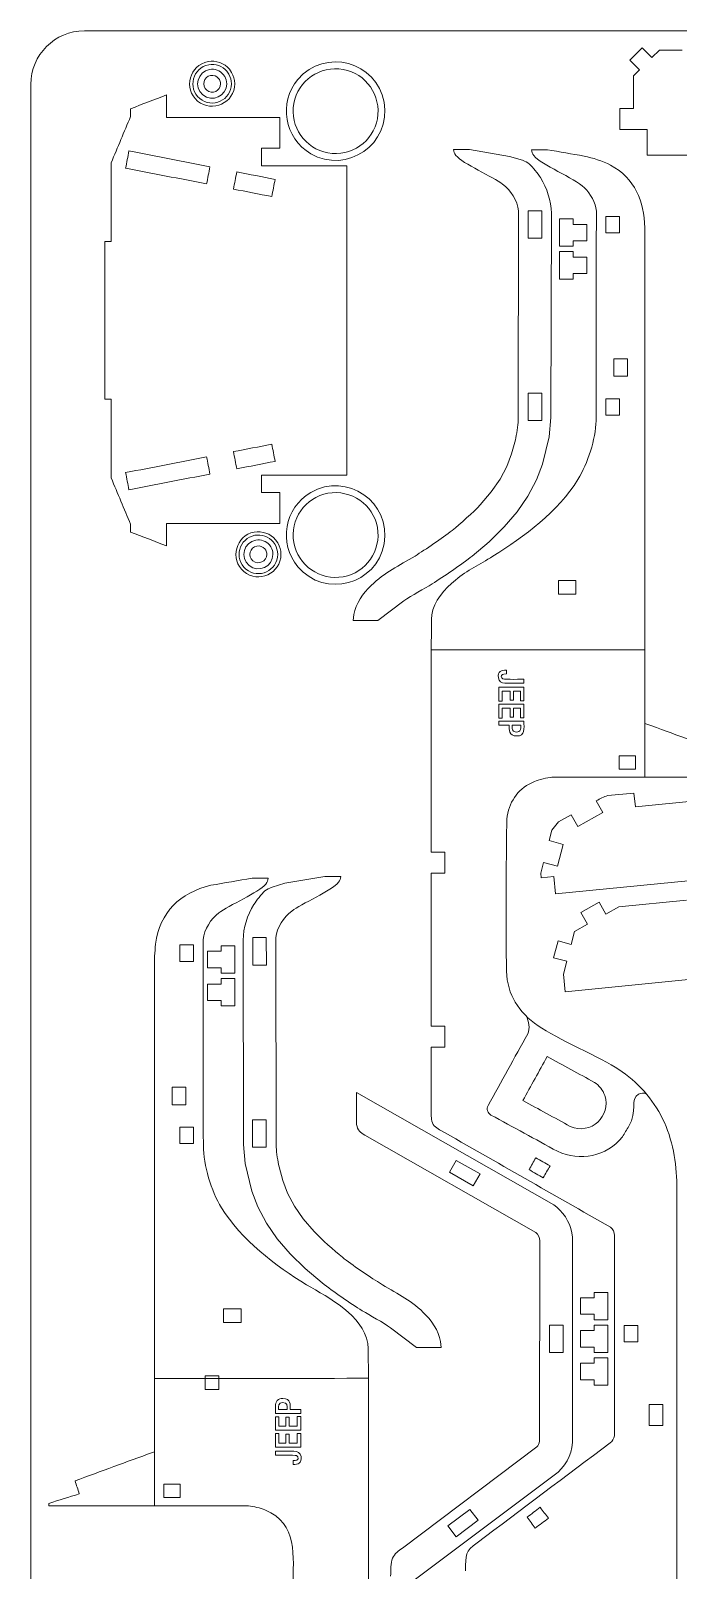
# Model space of a CAD drawing. Header units: centimetres. Extents: x -58 to 58, y -52 to 52.
# Drawn here: x -57.59 to -43.23, y 18.19 to 52.36 of the extents above; entities that cross this region are included whole.
import ezdxf

# ---------------------------------------------------------------- set-up
doc = ezdxf.new("R2010")
doc.units = ezdxf.units.CM
doc.header["$MEASUREMENT"] = 0
doc.layers.add('Camada 1', color=7, linetype='Continuous')

msp = doc.modelspace()

# ---------------------------------------------------------------- linework, layer by layer
at = {"layer": 'Camada 1', "color": 5, "lineweight": 9}
for points in [[(-57.5936, 51.17007), (-57.5936, 51.82454), (-57.0581, 52.36007), (-56.4036, 52.36007)], [(-56.4036, 52.36007), (-56.4036, 52.36007), (-24.27359, 52.36007), (-24.27359, 52.36007)], [(-57.5936, 1.19), (-57.5936, 1.19), (-57.5936, 51.17007), (-57.5936, 51.17007)]]:
    msp.add_open_spline(points, degree=3, dxfattribs=at)
at = {"layer": 'Camada 1', "color": 3, "lineweight": 9}
for points in [[(-51.66661, 51.28139), (-51.06822, 51.99162), (-49.9158, 51.67324), (-49.75451, 50.77345)], [(-44.02471, 51.98254), (-44.02471, 51.98254), (-44.29935, 51.7079), (-44.29935, 51.7079)], [(-43.81014, 51.76798), (-43.81014, 51.76798), (-44.02471, 51.98254), (-44.02471, 51.98254)], [(-53.89228, 50.80094), (-54.21431, 51.07239), (-54.0715, 51.60253), (-53.65985, 51.67685)], [(-53.65985, 51.67685), (-53.48671, 51.70813), (-53.30007, 51.64158), (-53.18643, 51.50679)], [(-44.29935, 51.7079), (-44.29935, 51.7079), (-44.08479, 51.49333), (-44.08479, 51.49333)], [(-43.64535, 51.93276), (-43.64535, 51.93276), (-43.81014, 51.76798), (-43.81014, 51.76798)], [(-43.14226, 51.93276), (-43.14226, 51.93276), (-43.64535, 51.93276), (-43.64535, 51.93276)], [(-53.18643, 51.50679), (-53.18643, 51.50679), (-53.137, 51.43687), (-53.137, 51.43687)], [(-53.137, 51.43687), (-53.09681, 51.35222), (-53.0687, 51.28463), (-53.0687, 51.18406)], [(-51.38222, 49.63274), (-51.96721, 49.97463), (-52.10344, 50.76305), (-51.66661, 51.28139)], [(-44.08479, 51.49333), (-44.08479, 51.49333), (-44.21953, 51.35858), (-44.21953, 51.35858)], [(-44.21953, 51.35858), (-44.21953, 51.35858), (-44.21953, 50.63443), (-44.21953, 50.63443)], [(-55.38025, 50.6299), (-55.11507, 50.73164), (-54.8499, 50.83337), (-54.58472, 50.9351)], [(-54.58472, 50.9351), (-54.58472, 50.76949), (-54.58472, 50.60387), (-54.58472, 50.43825)], [(-53.0687, 51.18406), (-53.0687, 50.76147), (-53.56933, 50.52871), (-53.89228, 50.80094)], [(-55.38025, 50.45819), (-55.38025, 50.51543), (-55.38025, 50.57266), (-55.38025, 50.6299)], [(-49.75451, 50.77345), (-49.5888, 49.84911), (-50.5815, 49.16476), (-51.38222, 49.63274)], [(-44.21953, 50.63443), (-44.21953, 50.63443), (-44.52297, 50.63443), (-44.52297, 50.63443)], [(-44.52297, 50.63443), (-44.52297, 50.63443), (-44.52297, 50.16834), (-44.52297, 50.16834)], [(-55.809, 49.4305), (-55.66608, 49.77307), (-55.52317, 50.11562), (-55.38025, 50.45819)], [(-54.58472, 50.43825), (-53.74535, 50.43825), (-52.906, 50.43825), (-52.06663, 50.43825)], [(-52.06663, 50.43825), (-52.06663, 50.21039), (-52.06663, 49.98252), (-52.06663, 49.75466)], [(-44.52297, 50.16834), (-44.52297, 50.16834), (-43.9161, 50.16834), (-43.9161, 50.16834)], [(-43.9161, 50.16834), (-43.9161, 50.16834), (-43.9161, 49.60268), (-43.9161, 49.60268)], [(-52.47164, 49.75466), (-52.47164, 49.62519), (-52.47164, 49.49572), (-52.47164, 49.36624)], [(-52.06663, 49.75466), (-52.20164, 49.75466), (-52.33663, 49.75466), (-52.47164, 49.75466)], [(-47.85941, 49.72666), (-47.85941, 49.72666), (-48.21415, 49.72666), (-48.21415, 49.72666)], [(-48.21415, 49.72666), (-48.20308, 49.66937), (-48.20021, 49.64357), (-48.16154, 49.59493)], [(-48.16154, 49.59493), (-48.01741, 49.41365), (-47.32448, 49.10798), (-47.124, 48.95744)], [(-46.9686, 49.57189), (-46.9686, 49.57189), (-47.85941, 49.72666), (-47.85941, 49.72666)], [(-46.68625, 49.48779), (-46.68625, 49.48779), (-46.9686, 49.57189), (-46.9686, 49.57189)], [(-46.1314, 49.72021), (-46.24965, 49.72021), (-46.3679, 49.72021), (-46.48615, 49.72021)], [(-46.48615, 49.72021), (-46.47626, 49.66898), (-46.47363, 49.6389), (-46.43354, 49.58848)], [(-46.43354, 49.58848), (-46.26784, 49.38011), (-45.54322, 49.10356), (-45.30704, 48.87498)], [(-45.31621, 49.57992), (-45.58794, 49.62669), (-45.85967, 49.67344), (-46.1314, 49.72021)], [(-44.72959, 49.37799), (-44.91029, 49.476), (-45.11661, 49.53538), (-45.31621, 49.57992)], [(-43.9161, 49.60268), (-43.9161, 49.60268), (-40.16775, 49.60268), (-40.16775, 49.60268)], [(-55.809, 47.68257), (-55.809, 48.26522), (-55.809, 48.84786), (-55.809, 49.4305)], [(-52.47164, 49.36624), (-51.84167, 49.36624), (-51.2117, 49.36624), (-50.58174, 49.36624)], [(-50.58174, 49.36624), (-50.58174, 47.07718), (-50.58174, 44.78813), (-50.58174, 42.49907)], [(-46.52988, 49.40341), (-46.57416, 49.44626), (-46.61843, 49.45714), (-46.68625, 49.48779)], [(-46.2843, 49.10053), (-46.34259, 49.19296), (-46.45145, 49.32751), (-46.52988, 49.40341)], [(-43.96806, 47.98853), (-43.98888, 48.58287), (-44.18523, 49.08275), (-44.72959, 49.37799)], [(-47.124, 48.95744), (-46.94559, 48.82348), (-46.79187, 48.58648), (-46.77268, 48.36576)], [(-46.04297, 48.3089), (-46.051, 48.58733), (-46.13529, 48.86423), (-46.2843, 49.10053)], [(-45.30704, 48.87498), (-45.17673, 48.74886), (-45.06032, 48.53929), (-45.04463, 48.35928)], [(-46.77268, 48.36576), (-46.77268, 48.36576), (-46.77962, 43.71272), (-46.77962, 43.71272)], [(-46.05279, 43.77771), (-46.05279, 43.77771), (-46.04297, 48.3089), (-46.04297, 48.3089)], [(-45.04463, 48.35928), (-45.04694, 46.80822), (-45.04926, 45.25716), (-45.05157, 43.7061)], [(-43.96806, 36.98803), (-43.96806, 40.65486), (-43.96806, 44.3217), (-43.96806, 47.98853)], [(-55.95257, 44.18276), (-55.95257, 45.34936), (-55.95257, 46.51597), (-55.95257, 47.68257)], [(-55.95257, 47.68257), (-55.90472, 47.68257), (-55.85685, 47.68257), (-55.809, 47.68257)], [(-55.809, 44.18276), (-55.85685, 44.18276), (-55.90472, 44.18276), (-55.95257, 44.18276)], [(-55.809, 42.43481), (-55.809, 43.01746), (-55.809, 43.60011), (-55.809, 44.18276)], [(-46.08979, 43.35142), (-46.08979, 43.35142), (-46.05279, 43.77771), (-46.05279, 43.77771)], [(-46.77962, 43.71272), (-46.78485, 43.59367), (-46.81626, 43.39673), (-46.84184, 43.28194)], [(-45.05157, 43.7061), (-45.06126, 43.28937), (-45.23354, 42.76358), (-45.45377, 42.4026)], [(-46.84184, 43.28194), (-46.84184, 43.28194), (-46.92444, 42.9729), (-46.92444, 42.9729)], [(-46.23631, 42.7428), (-46.23631, 42.7428), (-46.08979, 43.35142), (-46.08979, 43.35142)], [(-46.92444, 42.9729), (-46.92444, 42.9729), (-47.03097, 42.69169), (-47.03097, 42.69169)], [(-46.36949, 42.39127), (-46.36949, 42.39127), (-46.23631, 42.7428), (-46.23631, 42.7428)], [(-55.38025, 41.40713), (-55.52317, 41.7497), (-55.66608, 42.09225), (-55.809, 42.43481)], [(-50.58174, 42.49907), (-51.2117, 42.49907), (-51.84167, 42.49907), (-52.47164, 42.49907)], [(-52.47164, 42.49907), (-52.47164, 42.3696), (-52.47164, 42.24013), (-52.47164, 42.11066)], [(-49.75451, 40.97202), (-49.5888, 41.89636), (-50.5815, 42.58071), (-51.38222, 42.11273)], [(-47.18179, 42.40925), (-47.18179, 42.40925), (-47.37783, 42.12583), (-47.37783, 42.12583)], [(-45.45377, 42.4026), (-45.89292, 41.68276), (-46.64296, 41.13923), (-47.34055, 40.69643)], [(-47.03097, 42.69169), (-47.03097, 42.69169), (-47.18179, 42.40925), (-47.18179, 42.40925)], [(-46.56187, 42.03102), (-46.56187, 42.03102), (-46.36949, 42.39127), (-46.36949, 42.39127)], [(-52.47164, 42.11066), (-52.33663, 42.11066), (-52.20164, 42.11066), (-52.06663, 42.11066)], [(-51.38222, 42.11273), (-51.96721, 41.77084), (-52.10344, 40.98242), (-51.66661, 40.46408)], [(-52.06663, 42.11066), (-52.06663, 41.88279), (-52.06663, 41.65492), (-52.06663, 41.42705)], [(-47.37783, 42.12583), (-47.37783, 42.12583), (-47.62001, 41.84171), (-47.62001, 41.84171)], [(-46.80236, 41.68335), (-46.80236, 41.68335), (-46.56187, 42.03102), (-46.56187, 42.03102)], [(-47.62001, 41.84171), (-47.77899, 41.67093), (-48.06307, 41.41713), (-48.24646, 41.27232)], [(-47.08885, 41.34721), (-47.08885, 41.34721), (-46.80236, 41.68335), (-46.80236, 41.68335)], [(-55.38025, 41.23543), (-55.38025, 41.29266), (-55.38025, 41.34989), (-55.38025, 41.40713)], [(-52.06663, 41.42705), (-52.906, 41.42705), (-53.74535, 41.42705), (-54.58472, 41.42705)], [(-54.58472, 41.42705), (-54.58472, 41.26144), (-54.58472, 41.09583), (-54.58472, 40.93021)], [(-47.4204, 41.021), (-47.4204, 41.021), (-47.08885, 41.34721), (-47.08885, 41.34721)], [(-54.58472, 40.93021), (-54.8499, 41.03195), (-55.11507, 41.13369), (-55.38025, 41.23543)], [(-52.86629, 40.35712), (-53.18831, 40.62857), (-53.0455, 41.15871), (-52.63386, 41.23303)], [(-52.63386, 41.23303), (-52.46071, 41.26431), (-52.27407, 41.19776), (-52.16044, 41.06297)], [(-52.16044, 41.06297), (-52.16044, 41.06297), (-52.11101, 40.99305), (-52.11101, 40.99305)], [(-48.24646, 41.27232), (-48.46464, 41.10003), (-48.83155, 40.84943), (-49.06852, 40.70313)], [(-47.79692, 40.70301), (-47.79692, 40.70301), (-47.4204, 41.021), (-47.4204, 41.021)], [(-52.0427, 40.74024), (-52.0427, 40.31765), (-52.54333, 40.08489), (-52.86629, 40.35712)], [(-52.11101, 40.99305), (-52.07082, 40.9084), (-52.0427, 40.84081), (-52.0427, 40.74024)], [(-51.66661, 40.46408), (-51.06822, 39.75385), (-49.9158, 40.07224), (-49.75451, 40.97202)], [(-49.06852, 40.70313), (-49.42464, 40.48329), (-49.7357, 40.34527), (-50.04205, 40.04845)], [(-48.68756, 40.08602), (-48.43055, 40.24468), (-48.03351, 40.51619), (-47.79692, 40.70301)], [(-47.34055, 40.69643), (-47.63563, 40.51426), (-47.89712, 40.39386), (-48.1732, 40.16677)], [(-50.04205, 40.04845), (-50.21959, 39.87643), (-50.38262, 39.64973), (-50.42603, 39.40187)], [(-49.31802, 39.70628), (-49.14686, 39.82819), (-48.86208, 39.97827), (-48.68756, 40.08602)], [(-48.1732, 40.16677), (-48.40237, 39.97827), (-48.6565, 39.70305), (-48.69809, 39.39515)], [(-49.89307, 39.26828), (-49.89307, 39.26828), (-49.31802, 39.70628), (-49.31802, 39.70628)], [(-50.42603, 39.40187), (-50.42603, 39.40187), (-50.43871, 39.26828), (-50.43871, 39.26828)], [(-48.69809, 39.39515), (-48.70231, 39.13653), (-48.70655, 38.87792), (-48.71077, 38.61929)], [(-50.43871, 39.26828), (-50.43871, 39.26828), (-49.89307, 39.26828), (-49.89307, 39.26828)], [(-48.71077, 38.61929), (-48.71077, 37.12177), (-48.71077, 35.62424), (-48.71077, 34.12672)], [(-43.92139, 36.97337), (-43.93694, 36.97826), (-43.95251, 36.98314), (-43.96806, 36.98803)], [(-42.20466, 36.34455), (-42.77691, 36.55416), (-43.34914, 36.76376), (-43.92139, 36.97337)], [(-47.02207, 34.93064), (-46.96429, 35.2872), (-46.75267, 35.56182), (-46.41721, 35.69865)], [(-46.41721, 35.69865), (-46.32887, 35.73469), (-46.12438, 35.78567), (-46.03008, 35.79102)], [(-46.03008, 35.79102), (-45.34274, 35.79102), (-44.65541, 35.79102), (-43.96806, 35.79102)], [(-43.96806, 35.79102), (-43.18673, 35.79102), (-42.40541, 35.79102), (-41.62408, 35.79102)], [(-45.04551, 35.27023), (-44.96307, 35.31528), (-44.88177, 35.36574), (-44.78914, 35.38473)], [(-44.89831, 35.00719), (-44.89831, 35.00719), (-45.04551, 35.27023), (-45.04551, 35.27023)], [(-44.78914, 35.38473), (-44.78914, 35.38473), (-44.2097, 35.44127), (-44.2097, 35.44127)], [(-44.2097, 35.44127), (-44.2097, 35.44127), (-44.17969, 35.13609), (-44.17969, 35.13609)], [(-44.17969, 35.13609), (-44.17969, 35.13609), (-41.42332, 35.40707), (-41.42332, 35.40707)], [(-47.03869, 31.48674), (-47.04599, 31.66674), (-47.0529, 34.74041), (-47.02207, 34.93064)], [(-45.88727, 34.80368), (-45.88727, 34.80368), (-45.60288, 34.96207), (-45.60288, 34.96207)], [(-45.60288, 34.96207), (-45.60288, 34.96207), (-45.45534, 34.69697), (-45.45534, 34.69697)], [(-45.45534, 34.69697), (-45.45534, 34.69697), (-44.89831, 35.00719), (-44.89831, 35.00719)], [(-46.09282, 34.38563), (-46.09282, 34.38563), (-46.03296, 34.61574), (-46.03296, 34.61574)], [(-46.03296, 34.61574), (-46.03296, 34.61574), (-45.88727, 34.80368), (-45.88727, 34.80368)], [(-45.77835, 34.30377), (-45.77835, 34.30377), (-46.09282, 34.38563), (-46.09282, 34.38563)], [(-45.90419, 33.82031), (-45.90419, 33.82031), (-45.77835, 34.30377), (-45.77835, 34.30377)], [(-48.71077, 34.12672), (-48.60962, 34.12672), (-48.50847, 34.12672), (-48.40732, 34.12672)], [(-48.40732, 34.12672), (-48.40732, 33.97136), (-48.40732, 33.81599), (-48.40732, 33.66062)], [(-46.28015, 33.66601), (-46.28015, 33.66601), (-46.21865, 33.90215), (-46.21865, 33.90215)], [(-46.21865, 33.90215), (-46.21865, 33.90215), (-45.90419, 33.82031), (-45.90419, 33.82031)], [(-52.68342, 33.55356), (-52.9883, 33.50045), (-53.29318, 33.44735), (-53.59805, 33.39424)], [(-52.32867, 33.55356), (-52.44692, 33.55356), (-52.56517, 33.55356), (-52.68342, 33.55356)], [(-52.38128, 33.42184), (-52.34118, 33.47227), (-52.33856, 33.50232), (-52.32867, 33.55356)], [(-51.95835, 33.43875), (-51.95835, 33.43875), (-51.06754, 33.59352), (-51.06754, 33.59352)], [(-51.06754, 33.59352), (-51.06754, 33.59352), (-50.7128, 33.59352), (-50.7128, 33.59352)], [(-50.7128, 33.59352), (-50.72387, 33.53623), (-50.72673, 33.51043), (-50.76541, 33.46179)], [(-48.40732, 33.66062), (-48.50847, 33.66062), (-48.60962, 33.66062), (-48.71077, 33.66062)], [(-48.71077, 33.66062), (-48.71077, 32.52917), (-48.71077, 31.39773), (-48.71077, 30.26628)], [(-46.2699, 33.56156), (-46.2699, 33.56156), (-46.28015, 33.66601), (-46.28015, 33.66601)], [(-45.98897, 33.58857), (-45.98897, 33.58857), (-46.2699, 33.56156), (-46.2699, 33.56156)], [(-45.94813, 33.20218), (-45.94813, 33.20218), (-45.98897, 33.58857), (-45.98897, 33.58857)], [(-42.17651, 33.57308), (-42.17651, 33.57308), (-45.94813, 33.20218), (-45.94813, 33.20218)], [(-53.59805, 33.39424), (-54.27938, 33.2308), (-54.73334, 32.79789), (-54.82784, 32.09175)], [(-53.41885, 32.78434), (-53.21058, 32.94072), (-52.52556, 33.24041), (-52.38128, 33.42184)], [(-52.64265, 32.96739), (-52.58434, 33.05985), (-52.47554, 33.19433), (-52.39707, 33.27027)], [(-52.39707, 33.27027), (-52.3528, 33.31312), (-52.3085, 33.32401), (-52.24071, 33.35465)], [(-52.24071, 33.35465), (-52.24071, 33.35465), (-51.95835, 33.43875), (-51.95835, 33.43875)], [(-50.76541, 33.46179), (-50.90957, 33.28049), (-51.60247, 32.97484), (-51.80295, 32.8243)], [(-52.88398, 32.17577), (-52.87595, 32.45418), (-52.79166, 32.73109), (-52.64265, 32.96739)], [(-51.80295, 32.8243), (-51.98137, 32.69033), (-52.13508, 32.45333), (-52.15428, 32.23262)], [(-44.98067, 33.02117), (-44.98067, 33.02117), (-45.38788, 32.79442), (-45.38788, 32.79442)], [(-44.83305, 32.75605), (-44.83305, 32.75605), (-44.98067, 33.02117), (-44.98067, 33.02117)], [(-44.54677, 32.91546), (-44.54677, 32.91546), (-44.83305, 32.75605), (-44.83305, 32.75605)], [(-43.04793, 33.06279), (-43.04793, 33.06279), (-44.54677, 32.91546), (-44.54677, 32.91546)], [(-53.77019, 32.19264), (-53.75102, 32.41265), (-53.5965, 32.65097), (-53.41885, 32.78434)], [(-45.24027, 32.5293), (-45.24027, 32.5293), (-45.52652, 32.3699), (-45.52652, 32.3699)], [(-45.38788, 32.79442), (-45.38788, 32.79442), (-45.24027, 32.5293), (-45.24027, 32.5293)], [(-53.7651, 27.61667), (-53.7668, 29.14199), (-53.76849, 30.66732), (-53.77019, 32.19264)], [(-52.87417, 27.64457), (-52.87417, 27.64457), (-52.88398, 32.17577), (-52.88398, 32.17577)], [(-52.15428, 32.23262), (-52.15428, 32.23262), (-52.14734, 27.57958), (-52.14734, 27.57958)], [(-45.89482, 32.15953), (-45.89482, 32.15953), (-45.99262, 31.78366), (-45.99262, 31.78366)], [(-45.60115, 32.08312), (-45.60115, 32.08312), (-45.89482, 32.15953), (-45.89482, 32.15953)], [(-45.52652, 32.3699), (-45.52652, 32.3699), (-45.60115, 32.08312), (-45.60115, 32.08312)], [(-54.82784, 32.09175), (-54.83414, 32.0018), (-54.84045, 31.91184), (-54.84676, 31.82188)], [(-54.84676, 31.82188), (-54.84676, 28.15505), (-54.84676, 24.48822), (-54.84676, 20.82139)], [(-45.99262, 31.78366), (-45.99262, 31.78366), (-45.69897, 31.70724), (-45.69897, 31.70724)], [(-46.33516, 30.27632), (-46.77444, 30.58247), (-47.0172, 30.95641), (-47.03869, 31.48674)], [(-45.69897, 31.70724), (-45.69897, 31.70724), (-45.77358, 31.42047), (-45.77358, 31.42047)], [(-45.77358, 31.42047), (-45.77358, 31.42047), (-45.73558, 31.03393), (-45.73558, 31.03393)], [(-45.73558, 31.03393), (-45.73558, 31.03393), (-41.96295, 31.40478), (-41.96295, 31.40478)], [(-48.71077, 30.26628), (-48.60962, 30.26628), (-48.50847, 30.26628), (-48.40732, 30.26628)], [(-48.40732, 30.26628), (-48.40732, 30.11091), (-48.40732, 29.95555), (-48.40732, 29.80018)], [(-44.54419, 29.30826), (-44.93266, 29.56109), (-45.93908, 30.00028), (-46.33516, 30.27632)], [(-48.40732, 29.80018), (-48.50847, 29.80018), (-48.60962, 29.80018), (-48.71077, 29.80018)], [(-48.71077, 29.80018), (-48.70921, 29.26719), (-48.70764, 28.73419), (-48.70608, 28.2012)], [(-46.13641, 29.59307), (-46.31611, 29.26772), (-46.49581, 28.94237), (-46.67552, 28.61701)], [(-45.08418, 29.02006), (-45.43492, 29.21107), (-45.78567, 29.40207), (-46.13641, 29.59307)], [(-43.57459, 28.21338), (-43.78678, 28.64773), (-44.13904, 29.04458), (-44.54419, 29.30826)], [(-45.99056, 26.29975), (-45.99056, 26.29975), (-50.36991, 28.79338), (-50.36991, 28.79338)], [(-50.36991, 28.79338), (-50.36991, 28.79338), (-50.36521, 28.08237), (-50.36521, 28.08237)], [(-45.62327, 28.04399), (-45.16845, 27.83887), (-44.70501, 28.27664), (-44.85896, 28.73067)], [(-44.85896, 28.73067), (-44.89763, 28.84472), (-44.98355, 28.9542), (-45.08418, 29.02006)], [(-46.67552, 28.61701), (-46.32476, 28.426), (-45.97402, 28.235), (-45.62327, 28.04399)], [(-50.36521, 28.08237), (-50.34476, 27.96455), (-50.27612, 27.9008), (-50.18058, 27.84799)], [(-48.70608, 28.2012), (-48.68577, 28.08422), (-48.61677, 28.01949), (-48.52144, 27.96682)], [(-43.25678, 26.73925), (-43.26937, 27.24477), (-43.35063, 27.75494), (-43.57459, 28.21338)], [(-50.18058, 27.84799), (-50.18058, 27.84799), (-46.38808, 25.68723), (-46.38808, 25.68723)], [(-48.52144, 27.96682), (-47.25725, 27.24655), (-45.99304, 26.52628), (-44.72884, 25.80601)], [(-53.36105, 26.23596), (-53.59525, 26.61985), (-53.76208, 27.17465), (-53.7651, 27.61667)], [(-52.83717, 27.21829), (-52.83717, 27.21829), (-52.87417, 27.64457), (-52.87417, 27.64457)], [(-52.14734, 27.57958), (-52.1421, 27.46051), (-52.11071, 27.26362), (-52.08511, 27.1488)], [(-52.69064, 26.60966), (-52.69064, 26.60966), (-52.83717, 27.21829), (-52.83717, 27.21829)], [(-52.08511, 27.1488), (-52.08511, 27.1488), (-52.00251, 26.83976), (-52.00251, 26.83976)], [(-52.00251, 26.83976), (-52.00251, 26.83976), (-51.89599, 26.55855), (-51.89599, 26.55855)], [(-43.25678, 16.76885), (-43.25678, 20.09232), (-43.25678, 23.41578), (-43.25678, 26.73925)], [(-52.55746, 26.25813), (-52.55746, 26.25813), (-52.69064, 26.60966), (-52.69064, 26.60966)], [(-51.89599, 26.55855), (-51.89599, 26.55855), (-51.74517, 26.27611), (-51.74517, 26.27611)], [(-51.47427, 24.52979), (-52.15195, 24.93651), (-52.94001, 25.5458), (-53.36105, 26.23596)], [(-52.36508, 25.89789), (-52.36508, 25.89789), (-52.55746, 26.25813), (-52.55746, 26.25813)], [(-51.74517, 26.27611), (-51.74517, 26.27611), (-51.54912, 25.99269), (-51.54912, 25.99269)], [(-51.54912, 25.99269), (-51.54912, 25.99269), (-51.30695, 25.70857), (-51.30695, 25.70857)], [(-45.92259, 26.24821), (-45.92259, 26.24821), (-45.99056, 26.29975), (-45.99056, 26.29975)], [(-45.57513, 25.58564), (-45.5976, 25.84123), (-45.72515, 26.08438), (-45.92259, 26.24821)], [(-52.1246, 25.55021), (-52.1246, 25.55021), (-52.36508, 25.89789), (-52.36508, 25.89789)], [(-51.30695, 25.70857), (-51.14792, 25.53774), (-50.86393, 25.28404), (-50.6805, 25.13918)], [(-46.38808, 25.68723), (-46.3312, 25.64004), (-46.302, 25.57394), (-46.30034, 25.50043)], [(-44.72884, 25.80601), (-44.67209, 25.75891), (-44.64272, 25.69257), (-44.6411, 25.61919)], [(-51.8381, 25.21408), (-51.8381, 25.21408), (-52.1246, 25.55021), (-52.1246, 25.55021)], [(-46.30034, 25.50043), (-46.30034, 25.50043), (-46.30262, 21.05582), (-46.30262, 21.05582)], [(-45.5721, 21.1351), (-45.5721, 21.1351), (-45.57513, 25.58564), (-45.57513, 25.58564)], [(-44.6411, 25.61919), (-44.6421, 24.13842), (-44.6431, 22.65766), (-44.6441, 21.17689)], [(-51.50656, 24.88786), (-51.50656, 24.88786), (-51.8381, 25.21408), (-51.8381, 25.21408)], [(-50.6805, 25.13918), (-50.4623, 24.96689), (-50.09542, 24.71629), (-49.85843, 24.56999)], [(-51.13003, 24.56987), (-51.13003, 24.56987), (-51.50656, 24.88786), (-51.50656, 24.88786)], [(-50.11673, 23.2285), (-50.22827, 23.86531), (-50.96914, 24.22663), (-51.47427, 24.52979)], [(-50.2394, 23.95288), (-50.49644, 24.11155), (-50.89342, 24.38304), (-51.13003, 24.56987)], [(-49.85843, 24.56999), (-49.50234, 24.35015), (-49.19125, 24.21213), (-48.8849, 23.91531)], [(-49.60894, 23.57314), (-49.78012, 23.69506), (-50.06485, 23.84512), (-50.2394, 23.95288)], [(-48.8849, 23.91531), (-48.70737, 23.7433), (-48.54434, 23.51659), (-48.50093, 23.26874)], [(-49.03388, 23.13515), (-49.03388, 23.13515), (-49.60894, 23.57314), (-49.60894, 23.57314)], [(-48.50093, 23.26874), (-48.50093, 23.26874), (-48.48824, 23.13515), (-48.48824, 23.13515)], [(-50.10405, 17.96007), (-50.10405, 18.43286), (-50.08488, 23.04661), (-50.11673, 23.2285)], [(-48.48824, 23.13515), (-48.48824, 23.13515), (-49.03388, 23.13515), (-49.03388, 23.13515)], [(-46.3659, 20.9282), (-46.3659, 20.9282), (-49.34945, 18.68318), (-49.34945, 18.68318)], [(-44.7381, 21.02023), (-45.72216, 20.28074), (-46.70623, 19.54125), (-47.69029, 18.80176)], [(-46.30262, 21.05582), (-46.3097, 21.01296), (-46.33503, 20.95698), (-46.3659, 20.9282)], [(-45.89508, 20.37022), (-45.6735, 20.56814), (-45.56503, 20.83928), (-45.5721, 21.1351)], [(-44.6441, 21.17689), (-44.65405, 21.11304), (-44.68745, 21.05983), (-44.7381, 21.02023)], [(-54.89343, 20.80673), (-55.46568, 20.59713), (-56.03792, 20.38751), (-56.61017, 20.1779)], [(-54.84676, 20.82139), (-54.86231, 20.8165), (-54.87788, 20.81162), (-54.89343, 20.80673)], [(-56.61017, 20.1779), (-56.57983, 20.0814), (-56.54949, 19.98492), (-56.51915, 19.88842)], [(-49.62241, 17.57003), (-49.62241, 17.57003), (-45.89508, 20.37022), (-45.89508, 20.37022)], [(-56.51915, 19.88842), (-56.74301, 19.81803), (-56.96687, 19.74764), (-57.19074, 19.67726)], [(-57.19074, 19.67726), (-57.19074, 19.65963), (-57.19074, 19.642), (-57.19074, 19.62437)], [(-57.19074, 19.62437), (-55.71477, 19.62354), (-54.23879, 19.62271), (-52.76282, 19.62187)], [(-52.76282, 19.62187), (-52.64985, 19.60544), (-52.50309, 19.57503), (-52.39761, 19.532)], [(-52.39761, 19.532), (-51.65887, 19.23066), (-51.77445, 18.49906), (-51.77512, 17.83865)], [(-47.69029, 18.80176), (-47.96132, 18.60194), (-47.93968, 18.54615), (-47.94966, 18.18151)], [(-49.56637, 18.45945), (-49.61341, 18.35756), (-49.6049, 18.18169), (-49.60882, 18.06295)], [(-49.34945, 18.68318), (-49.43548, 18.6209), (-49.51657, 18.5673), (-49.56637, 18.45945)]]:
    msp.add_open_spline(points, degree=3, dxfattribs=at)
at = {"layer": 'Camada 1', "color": 1, "lineweight": 9}
for points in [[(-53.84584, 50.85594), (-54.12164, 51.08843), (-53.99932, 51.54247), (-53.64677, 51.60612)], [(-53.64677, 51.60612), (-53.49849, 51.63291), (-53.33863, 51.57591), (-53.24132, 51.46046)], [(-51.75652, 50.7461), (-51.66564, 51.2529), (-51.17596, 51.59539), (-50.66112, 51.50308)], [(-53.77739, 50.93701), (-53.98507, 51.11207), (-53.89296, 51.45394), (-53.62751, 51.50188)], [(-53.68977, 51.04079), (-53.81022, 51.14233), (-53.7568, 51.34061), (-53.60283, 51.36842)], [(-53.62751, 51.50188), (-53.51585, 51.52204), (-53.39548, 51.47912), (-53.3222, 51.39221)], [(-53.60283, 51.36842), (-53.53807, 51.38012), (-53.46826, 51.35522), (-53.42575, 51.3048)], [(-53.42575, 51.3048), (-53.42575, 51.3048), (-53.40726, 51.27866), (-53.40726, 51.27866)], [(-53.40726, 51.27866), (-53.39223, 51.24699), (-53.38171, 51.2217), (-53.38171, 51.1841)], [(-53.3222, 51.39221), (-53.3222, 51.39221), (-53.29032, 51.34711), (-53.29032, 51.34711)], [(-53.29032, 51.34711), (-53.26441, 51.29252), (-53.24628, 51.24893), (-53.24628, 51.18408)], [(-53.24132, 51.46046), (-53.24132, 51.46046), (-53.19898, 51.40058), (-53.19898, 51.40058)], [(-53.19898, 51.40058), (-53.16456, 51.32809), (-53.14048, 51.2702), (-53.14048, 51.18408)], [(-50.66112, 51.50308), (-50.15435, 51.41222), (-49.81191, 50.92268), (-49.90414, 50.4077)], [(-53.14048, 51.18408), (-53.14048, 50.82214), (-53.56924, 50.62279), (-53.84584, 50.85594)], [(-53.24628, 51.18408), (-53.24628, 50.91155), (-53.56913, 50.76145), (-53.77739, 50.93701)], [(-53.38171, 51.1841), (-53.38171, 51.02603), (-53.56897, 50.93897), (-53.68977, 51.04079)], [(-50.99953, 49.65071), (-51.50617, 49.74145), (-51.84877, 50.2311), (-51.75652, 50.7461)], [(-49.90414, 50.4077), (-49.99488, 49.90109), (-50.48444, 49.55846), (-50.99953, 49.65071)], [(-50.99953, 42.09476), (-51.50617, 42.00402), (-51.84877, 41.51437), (-51.75652, 40.99938)], [(-49.90414, 41.33778), (-49.99488, 41.84438), (-50.48444, 42.18701), (-50.99953, 42.09476)], [(-52.81984, 40.41212), (-53.09565, 40.64461), (-52.97333, 41.09865), (-52.62078, 41.1623)], [(-52.75139, 40.49319), (-52.95907, 40.66825), (-52.86697, 41.01012), (-52.60151, 41.05806)], [(-52.62078, 41.1623), (-52.47249, 41.18909), (-52.31264, 41.13209), (-52.21532, 41.01664)], [(-52.60151, 41.05806), (-52.48986, 41.07821), (-52.36949, 41.0353), (-52.29621, 40.94839)], [(-52.21532, 41.01664), (-52.21532, 41.01664), (-52.17298, 40.95676), (-52.17298, 40.95676)], [(-50.66112, 40.24239), (-50.15435, 40.33325), (-49.81191, 40.82279), (-49.90414, 41.33778)], [(-52.11448, 40.74025), (-52.11448, 40.37832), (-52.54325, 40.17897), (-52.81984, 40.41212)], [(-52.66377, 40.59697), (-52.78423, 40.69851), (-52.73081, 40.89679), (-52.57683, 40.9246)], [(-52.22028, 40.74025), (-52.22028, 40.46773), (-52.54313, 40.31763), (-52.75139, 40.49319)], [(-52.35572, 40.74028), (-52.35572, 40.58221), (-52.54298, 40.49515), (-52.66377, 40.59697)], [(-52.57683, 40.9246), (-52.51207, 40.9363), (-52.44227, 40.9114), (-52.39976, 40.86098)], [(-52.39976, 40.86098), (-52.39976, 40.86098), (-52.38127, 40.83484), (-52.38127, 40.83484)], [(-52.38127, 40.83484), (-52.36624, 40.80317), (-52.35572, 40.77788), (-52.35572, 40.74028)], [(-52.29621, 40.94839), (-52.29621, 40.94839), (-52.26433, 40.90328), (-52.26433, 40.90328)], [(-52.26433, 40.90328), (-52.23842, 40.8487), (-52.22028, 40.80511), (-52.22028, 40.74025)], [(-52.17298, 40.95676), (-52.13857, 40.88427), (-52.11448, 40.82638), (-52.11448, 40.74025)], [(-51.75652, 40.99938), (-51.66564, 40.49257), (-51.17596, 40.15009), (-50.66112, 40.24239)], [(-48.71077, 38.61929), (-47.12987, 38.61929), (-45.54897, 38.61929), (-43.96806, 38.61929)], [(-47.04164, 38.17158), (-47.15047, 38.17158), (-47.2386, 38.1463), (-47.21869, 37.99898)], [(-47.21869, 37.99898), (-47.20711, 37.91329), (-47.15201, 37.88617), (-47.07439, 37.87973)], [(-47.11724, 37.97502), (-47.15017, 37.986), (-47.21244, 38.08717), (-47.04164, 38.08717)], [(-46.6516, 37.96836), (-46.67496, 37.96836), (-47.07131, 37.95969), (-47.11724, 37.97502)], [(-47.04164, 38.08717), (-47.04164, 38.08717), (-47.04164, 38.17158), (-47.04164, 38.17158)], [(-46.6516, 37.87925), (-46.6516, 37.87925), (-46.6516, 37.96836), (-46.6516, 37.96836)], [(-46.6516, 37.79094), (-46.6516, 37.79094), (-47.20968, 37.79094), (-47.20968, 37.79094)], [(-47.20968, 37.79094), (-47.20968, 37.79094), (-47.20968, 37.48296), (-47.20968, 37.48296)], [(-47.13464, 37.48296), (-47.13464, 37.48296), (-47.13464, 37.70183), (-47.13464, 37.70183)], [(-47.13464, 37.70183), (-47.13464, 37.70183), (-46.95644, 37.70183), (-46.95644, 37.70183)], [(-47.07439, 37.87973), (-47.07439, 37.87973), (-46.6516, 37.87925), (-46.6516, 37.87925)], [(-46.95644, 37.70183), (-46.95644, 37.70183), (-46.95644, 37.50172), (-46.95644, 37.50172)], [(-46.88139, 37.50172), (-46.88139, 37.50172), (-46.88139, 37.70183), (-46.88139, 37.70183)], [(-46.88139, 37.70183), (-46.88139, 37.70183), (-46.72664, 37.70183), (-46.72664, 37.70183)], [(-46.72664, 37.70183), (-46.72664, 37.70183), (-46.72664, 37.48922), (-46.72664, 37.48922)], [(-46.6516, 37.48922), (-46.6516, 37.48922), (-46.6516, 37.79094), (-46.6516, 37.79094)], [(-47.20968, 37.48296), (-47.20968, 37.48296), (-47.13464, 37.48296), (-47.13464, 37.48296)], [(-46.6516, 37.41497), (-46.6516, 37.41497), (-47.20968, 37.41497), (-47.20968, 37.41497)], [(-47.20968, 37.41497), (-47.20968, 37.41497), (-47.20968, 37.10701), (-47.20968, 37.10701)], [(-47.13464, 37.10701), (-47.13464, 37.10701), (-47.13464, 37.32586), (-47.13464, 37.32586)], [(-47.13464, 37.32586), (-47.13464, 37.32586), (-46.95644, 37.32586), (-46.95644, 37.32586)], [(-46.95644, 37.50172), (-46.95644, 37.50172), (-46.88139, 37.50172), (-46.88139, 37.50172)], [(-46.95644, 37.32586), (-46.95644, 37.32586), (-46.95644, 37.12575), (-46.95644, 37.12575)], [(-46.88139, 37.32586), (-46.88139, 37.32586), (-46.72664, 37.32586), (-46.72664, 37.32586)], [(-46.88139, 37.12575), (-46.88139, 37.12575), (-46.88139, 37.32586), (-46.88139, 37.32586)], [(-46.72664, 37.48922), (-46.72664, 37.48922), (-46.6516, 37.48922), (-46.6516, 37.48922)], [(-46.72664, 37.32586), (-46.72664, 37.32586), (-46.72664, 37.11324), (-46.72664, 37.11324)], [(-46.6516, 37.11324), (-46.6516, 37.11324), (-46.6516, 37.41497), (-46.6516, 37.41497)], [(-47.20968, 37.10701), (-47.20968, 37.10701), (-47.13464, 37.10701), (-47.13464, 37.10701)], [(-46.6516, 37.03899), (-46.6516, 37.03899), (-47.20968, 37.03899), (-47.20968, 37.03899)], [(-47.20968, 37.03899), (-47.20968, 37.03899), (-47.20968, 36.94989), (-47.20968, 36.94989)], [(-47.20968, 36.94989), (-47.20968, 36.94989), (-46.97911, 36.94989), (-46.97911, 36.94989)], [(-46.97911, 36.94989), (-46.97911, 36.85119), (-46.989, 36.70864), (-46.81419, 36.70836)], [(-46.95644, 37.12575), (-46.95644, 37.12575), (-46.88139, 37.12575), (-46.88139, 37.12575)], [(-46.91187, 36.94989), (-46.91187, 36.89396), (-46.9206, 36.85305), (-46.88291, 36.81723)], [(-46.71882, 36.94989), (-46.71882, 36.94989), (-46.91187, 36.94989), (-46.91187, 36.94989)], [(-46.81419, 36.70836), (-46.61938, 36.70804), (-46.6516, 36.87318), (-46.6516, 37.03899)], [(-46.72664, 37.11324), (-46.72664, 37.11324), (-46.6516, 37.11324), (-46.6516, 37.11324)], [(-46.71882, 36.89283), (-46.71882, 36.89283), (-46.71882, 36.94989), (-46.71882, 36.94989)], [(-43.96806, 35.79102), (-43.96806, 36.19003), (-43.96806, 36.58902), (-43.96806, 36.98803)], [(-46.88291, 36.81723), (-46.85018, 36.7927), (-46.72059, 36.76596), (-46.71882, 36.89283)], [(-46.60504, 30.49776), (-46.53962, 30.37895), (-46.51127, 30.22499), (-46.56846, 30.09625)], [(-46.56846, 30.09625), (-46.86105, 29.56651), (-47.15363, 29.03678), (-47.44622, 28.50704)], [(-44.32133, 28.04604), (-44.13948, 28.37839), (-44.29325, 28.65465), (-44.11052, 28.75938)], [(-44.11052, 28.75938), (-44.05565, 28.79083), (-43.98988, 28.79187), (-43.93349, 28.76272)], [(-47.44622, 28.50704), (-47.4875, 28.42862), (-47.46147, 28.33942), (-47.38452, 28.29549)], [(-47.38452, 28.29549), (-46.8921, 28.02733), (-46.39968, 27.75916), (-45.90726, 27.49101)], [(-44.4677, 27.81204), (-44.41891, 27.89004), (-44.37012, 27.96803), (-44.32133, 28.04604)], [(-45.90726, 27.49101), (-45.41444, 27.26555), (-44.81068, 27.36984), (-44.4677, 27.81204)], [(-54.84676, 22.44478), (-53.74119, 22.44478), (-51.20962, 22.45265), (-50.10405, 22.45265)], [(-52.12864, 21.95764), (-52.17942, 21.89524), (-52.16324, 21.77745), (-52.16324, 21.6743)], [(-52.00065, 22.00493), (-52.05139, 22.00501), (-52.09232, 21.99321), (-52.12864, 21.95764)], [(-52.00939, 21.91556), (-52.10673, 21.90748), (-52.09601, 21.84331), (-52.09601, 21.76341)], [(-51.90295, 21.76341), (-51.90295, 21.84), (-51.8914, 21.91869), (-52.00939, 21.91556)], [(-51.83572, 21.76341), (-51.83572, 21.86212), (-51.8258, 22.00465), (-52.00065, 22.00493)], [(-52.16324, 21.6743), (-52.16324, 21.6743), (-51.60514, 21.6743), (-51.60514, 21.6743)], [(-52.08819, 21.60006), (-52.08819, 21.60006), (-52.16324, 21.60006), (-52.16324, 21.60006)], [(-52.16324, 21.60006), (-52.16324, 21.60006), (-52.16324, 21.29833), (-52.16324, 21.29833)], [(-52.09601, 21.76341), (-52.09601, 21.76341), (-51.90295, 21.76341), (-51.90295, 21.76341)], [(-52.08819, 21.38743), (-52.08819, 21.38743), (-52.08819, 21.60006), (-52.08819, 21.60006)], [(-51.85838, 21.58754), (-51.85838, 21.58754), (-51.93344, 21.58754), (-51.93344, 21.58754)], [(-51.93344, 21.58754), (-51.93344, 21.58754), (-51.93344, 21.38743), (-51.93344, 21.38743)], [(-51.85838, 21.38743), (-51.85838, 21.38743), (-51.85838, 21.58754), (-51.85838, 21.58754)], [(-51.60514, 21.76341), (-51.60514, 21.76341), (-51.83572, 21.76341), (-51.83572, 21.76341)], [(-51.60514, 21.60631), (-51.60514, 21.60631), (-51.68018, 21.60631), (-51.68018, 21.60631)], [(-51.68018, 21.60631), (-51.68018, 21.60631), (-51.68018, 21.38743), (-51.68018, 21.38743)], [(-51.60514, 21.6743), (-51.60514, 21.6743), (-51.60514, 21.76341), (-51.60514, 21.76341)], [(-51.60514, 21.29833), (-51.60514, 21.29833), (-51.60514, 21.60631), (-51.60514, 21.60631)], [(-52.16324, 21.29833), (-52.16324, 21.29833), (-51.60514, 21.29833), (-51.60514, 21.29833)], [(-52.08819, 21.22409), (-52.08819, 21.22409), (-52.16324, 21.22409), (-52.16324, 21.22409)], [(-52.16324, 21.22409), (-52.16324, 21.22409), (-52.16324, 20.92236), (-52.16324, 20.92236)], [(-51.93344, 21.38743), (-51.93344, 21.38743), (-52.08819, 21.38743), (-52.08819, 21.38743)], [(-52.08819, 21.01147), (-52.08819, 21.01147), (-52.08819, 21.22409), (-52.08819, 21.22409)], [(-51.85838, 21.21158), (-51.85838, 21.21158), (-51.93344, 21.21158), (-51.93344, 21.21158)], [(-51.93344, 21.21158), (-51.93344, 21.21158), (-51.93344, 21.01147), (-51.93344, 21.01147)], [(-51.68018, 21.38743), (-51.68018, 21.38743), (-51.85838, 21.38743), (-51.85838, 21.38743)], [(-51.85838, 21.01147), (-51.85838, 21.01147), (-51.85838, 21.21158), (-51.85838, 21.21158)], [(-51.60514, 21.23032), (-51.60514, 21.23032), (-51.68018, 21.23032), (-51.68018, 21.23032)], [(-51.68018, 21.23032), (-51.68018, 21.23032), (-51.68018, 21.01147), (-51.68018, 21.01147)], [(-51.60514, 20.92236), (-51.60514, 20.92236), (-51.60514, 21.23032), (-51.60514, 21.23032)], [(-52.16324, 20.92236), (-52.16324, 20.92236), (-51.60514, 20.92236), (-51.60514, 20.92236)], [(-51.93344, 21.01147), (-51.93344, 21.01147), (-52.08819, 21.01147), (-52.08819, 21.01147)], [(-51.68018, 21.01147), (-51.68018, 21.01147), (-51.85838, 21.01147), (-51.85838, 21.01147)], [(-54.84676, 19.62437), (-54.84676, 20.02338), (-54.84676, 20.42239), (-54.84676, 20.82139)], [(-51.75912, 20.83405), (-51.75912, 20.83405), (-52.16324, 20.83405), (-52.16324, 20.83405)], [(-52.16324, 20.83405), (-52.16324, 20.83405), (-52.16324, 20.74494), (-52.16324, 20.74494)], [(-52.16324, 20.74494), (-52.14005, 20.74494), (-51.74338, 20.75361), (-51.69758, 20.73828)], [(-51.77319, 20.54172), (-51.66433, 20.54172), (-51.57623, 20.567), (-51.59614, 20.71432)], [(-51.66686, 20.71316), (-51.63496, 20.6314), (-51.7174, 20.62613), (-51.77319, 20.62613)], [(-51.77319, 20.62613), (-51.77319, 20.62613), (-51.77319, 20.54172), (-51.77319, 20.54172)], [(-51.59614, 20.71432), (-51.60864, 20.8068), (-51.67437, 20.83297), (-51.75912, 20.83405)], [(-51.69758, 20.73828), (-51.69758, 20.73828), (-51.66686, 20.71316), (-51.66686, 20.71316)]]:
    msp.add_open_spline(points, degree=3, dxfattribs=at)
at = {"layer": 'Camada 1', "lineweight": 9}
for points in [[(-55.48929, 49.31143), (-55.46458, 49.43852), (-55.43987, 49.56562), (-55.41516, 49.69271)], [(-55.41516, 49.69271), (-54.8159, 49.57622), (-54.21665, 49.45974), (-53.61739, 49.34325)], [(-53.69152, 48.96198), (-54.29078, 49.07847), (-54.89003, 49.19494), (-55.48929, 49.31143)], [(-53.61739, 49.34325), (-53.6421, 49.21616), (-53.66681, 49.08907), (-53.69152, 48.96198)], [(-53.02212, 49.22754), (-53.04682, 49.10044), (-53.07152, 48.97335), (-53.09622, 48.84626)], [(-52.17274, 49.06244), (-52.45587, 49.11747), (-52.73899, 49.1725), (-53.02212, 49.22754)], [(-52.24685, 48.68116), (-52.22214, 48.80825), (-52.19745, 48.93534), (-52.17274, 49.06244)], [(-53.09622, 48.84626), (-52.8131, 48.79122), (-52.52997, 48.7362), (-52.24685, 48.68116)], [(-46.56026, 47.75889), (-46.56026, 47.75889), (-46.55895, 48.36576), (-46.55895, 48.36576)], [(-46.55895, 48.36576), (-46.55895, 48.36576), (-46.25683, 48.36576), (-46.25683, 48.36576)], [(-46.25683, 48.36576), (-46.25683, 48.36576), (-46.25683, 47.75889), (-46.25683, 47.75889)], [(-45.56058, 48.1837), (-45.56058, 48.1837), (-45.86402, 48.1837), (-45.86402, 48.1837)], [(-45.86402, 48.1837), (-45.86402, 48.1837), (-45.86402, 47.57683), (-45.86402, 47.57683)], [(-45.56058, 48.06232), (-45.56058, 48.06232), (-45.56058, 48.1837), (-45.56058, 48.1837)], [(-44.52878, 48.23791), (-44.62949, 48.23791), (-44.7302, 48.23791), (-44.83091, 48.23791)], [(-44.83091, 48.23791), (-44.83091, 48.11653), (-44.83091, 47.99515), (-44.83091, 47.87377)], [(-44.52878, 47.87377), (-44.52878, 47.99515), (-44.52878, 48.11653), (-44.52878, 48.23791)], [(-45.25714, 48.06232), (-45.25714, 48.06232), (-45.56058, 48.06232), (-45.56058, 48.06232)], [(-45.25714, 47.6982), (-45.25714, 47.6982), (-45.25714, 48.06232), (-45.25714, 48.06232)], [(-44.83091, 47.87377), (-44.7302, 47.87377), (-44.62949, 47.87377), (-44.52878, 47.87377)], [(-46.25683, 47.75889), (-46.25683, 47.75889), (-46.56026, 47.75889), (-46.56026, 47.75889)], [(-45.86402, 47.57683), (-45.86402, 47.57683), (-45.56058, 47.57683), (-45.56058, 47.57683)], [(-45.56058, 47.6982), (-45.56058, 47.6982), (-45.25714, 47.6982), (-45.25714, 47.6982)], [(-45.56058, 47.57683), (-45.56058, 47.57683), (-45.56058, 47.6982), (-45.56058, 47.6982)], [(-45.56058, 47.45783), (-45.56058, 47.45783), (-45.86402, 47.45783), (-45.86402, 47.45783)], [(-45.86402, 47.45783), (-45.86402, 47.45783), (-45.86402, 46.85094), (-45.86402, 46.85094)], [(-45.56058, 47.33645), (-45.56058, 47.33645), (-45.56058, 47.45783), (-45.56058, 47.45783)], [(-45.25714, 47.33645), (-45.25714, 47.33645), (-45.56058, 47.33645), (-45.56058, 47.33645)], [(-45.25714, 46.97232), (-45.25714, 46.97232), (-45.25714, 47.33645), (-45.25714, 47.33645)], [(-45.86402, 46.85094), (-45.86402, 46.85094), (-45.56058, 46.85094), (-45.56058, 46.85094)], [(-45.56058, 46.97232), (-45.56058, 46.97232), (-45.25714, 46.97232), (-45.25714, 46.97232)], [(-45.56058, 46.85094), (-45.56058, 46.85094), (-45.56058, 46.97232), (-45.56058, 46.97232)], [(-44.65992, 44.69132), (-44.65992, 44.82079), (-44.65992, 44.95025), (-44.65992, 45.07972)], [(-44.65992, 45.07972), (-44.55877, 45.07972), (-44.45762, 45.07972), (-44.35647, 45.07972)], [(-44.35647, 45.07972), (-44.35647, 44.95025), (-44.35647, 44.82079), (-44.35647, 44.69132)], [(-44.35647, 44.69132), (-44.45762, 44.69132), (-44.55877, 44.69132), (-44.65992, 44.69132)], [(-46.55895, 43.71272), (-46.55895, 43.71272), (-46.55895, 44.3196), (-46.55895, 44.3196)], [(-46.55895, 44.3196), (-46.55895, 44.3196), (-46.25552, 44.3196), (-46.25552, 44.3196)], [(-46.25552, 44.3196), (-46.25552, 44.3196), (-46.25552, 43.71272), (-46.25552, 43.71272)], [(-44.52746, 44.19161), (-44.62861, 44.19161), (-44.72976, 44.19161), (-44.83091, 44.19161)], [(-44.83091, 44.19161), (-44.83091, 44.07023), (-44.83091, 43.94886), (-44.83091, 43.82748)], [(-44.52746, 43.82748), (-44.52746, 43.94886), (-44.52746, 44.07023), (-44.52746, 44.19161)], [(-44.83091, 43.82748), (-44.72976, 43.82748), (-44.62861, 43.82748), (-44.52746, 43.82748)], [(-46.25552, 43.71272), (-46.25552, 43.71272), (-46.55895, 43.71272), (-46.55895, 43.71272)], [(-53.09622, 43.01906), (-52.8131, 43.07409), (-52.52997, 43.12912), (-52.24685, 43.18416)], [(-52.24685, 43.18416), (-52.22214, 43.05707), (-52.19745, 42.92997), (-52.17274, 42.80288)], [(-53.69152, 42.90335), (-54.29078, 42.78686), (-54.89003, 42.67039), (-55.48929, 42.5539)], [(-53.61739, 42.52207), (-53.6421, 42.64916), (-53.66681, 42.77626), (-53.69152, 42.90335)], [(-53.02212, 42.63778), (-53.04682, 42.76487), (-53.07152, 42.89197), (-53.09622, 43.01906)], [(-52.17274, 42.80288), (-52.45587, 42.74784), (-52.73899, 42.69282), (-53.02212, 42.63778)], [(-55.48929, 42.5539), (-55.46458, 42.42681), (-55.43987, 42.29971), (-55.41516, 42.17262)], [(-55.41516, 42.17262), (-54.8159, 42.2891), (-54.21665, 42.40559), (-53.61739, 42.52207)], [(-45.49852, 40.15876), (-45.62799, 40.15876), (-45.75747, 40.15876), (-45.88694, 40.15876)], [(-45.88694, 40.15876), (-45.88694, 40.05761), (-45.88694, 39.95646), (-45.88694, 39.85531)], [(-45.49852, 39.85531), (-45.49852, 39.95646), (-45.49852, 40.05761), (-45.49852, 40.15876)], [(-45.88694, 39.85531), (-45.75747, 39.85531), (-45.62799, 39.85531), (-45.49852, 39.85531)], [(-44.17448, 36.26744), (-44.29586, 36.26744), (-44.41724, 36.26744), (-44.53862, 36.26744)], [(-44.53862, 36.26744), (-44.53862, 36.16932), (-44.53862, 36.07121), (-44.53862, 35.97309)], [(-44.17448, 35.97309), (-44.17448, 36.07121), (-44.17448, 36.16932), (-44.17448, 36.26744)], [(-44.53862, 35.97309), (-44.41724, 35.97309), (-44.29586, 35.97309), (-44.17448, 35.97309)], [(-52.368, 32.23262), (-52.368, 32.23262), (-52.67013, 32.23262), (-52.67013, 32.23262)], [(-52.67013, 32.23262), (-52.67013, 32.23262), (-52.67013, 31.62575), (-52.67013, 31.62575)], [(-52.36669, 31.62575), (-52.36669, 31.62575), (-52.368, 32.23262), (-52.368, 32.23262)], [(-54.28604, 31.70712), (-54.28604, 31.8285), (-54.28604, 31.94988), (-54.28604, 32.07126)], [(-54.28604, 32.07126), (-54.18533, 32.07126), (-54.08462, 32.07126), (-53.98391, 32.07126)], [(-53.98391, 32.07126), (-53.98391, 31.94988), (-53.98391, 31.8285), (-53.98391, 31.70712)], [(-53.66981, 31.56506), (-53.66981, 31.56506), (-53.66981, 31.92919), (-53.66981, 31.92919)], [(-53.66981, 31.92919), (-53.66981, 31.92919), (-53.36637, 31.92919), (-53.36637, 31.92919)], [(-53.36637, 31.92919), (-53.36637, 31.92919), (-53.36637, 32.05057), (-53.36637, 32.05057)], [(-53.36637, 32.05057), (-53.36637, 32.05057), (-53.06294, 32.05057), (-53.06294, 32.05057)], [(-53.06294, 32.05057), (-53.06294, 32.05057), (-53.06294, 31.44369), (-53.06294, 31.44369)], [(-53.98391, 31.70712), (-54.08462, 31.70712), (-54.18533, 31.70712), (-54.28604, 31.70712)], [(-53.36637, 31.56506), (-53.36637, 31.56506), (-53.66981, 31.56506), (-53.66981, 31.56506)], [(-53.36637, 31.44369), (-53.36637, 31.44369), (-53.36637, 31.56506), (-53.36637, 31.56506)], [(-53.06294, 31.44369), (-53.06294, 31.44369), (-53.36637, 31.44369), (-53.36637, 31.44369)], [(-52.67013, 31.62575), (-52.67013, 31.62575), (-52.36669, 31.62575), (-52.36669, 31.62575)], [(-53.66981, 30.83918), (-53.66981, 30.83918), (-53.66981, 31.20331), (-53.66981, 31.20331)], [(-53.66981, 31.20331), (-53.66981, 31.20331), (-53.36637, 31.20331), (-53.36637, 31.20331)], [(-53.36637, 31.20331), (-53.36637, 31.20331), (-53.36637, 31.32469), (-53.36637, 31.32469)], [(-53.36637, 31.32469), (-53.36637, 31.32469), (-53.06294, 31.32469), (-53.06294, 31.32469)], [(-53.06294, 31.32469), (-53.06294, 31.32469), (-53.06294, 30.7178), (-53.06294, 30.7178)], [(-53.36637, 30.83918), (-53.36637, 30.83918), (-53.66981, 30.83918), (-53.66981, 30.83918)], [(-53.36637, 30.7178), (-53.36637, 30.7178), (-53.36637, 30.83918), (-53.36637, 30.83918)], [(-53.06294, 30.7178), (-53.06294, 30.7178), (-53.36637, 30.7178), (-53.36637, 30.7178)], [(-54.45835, 28.52467), (-54.45835, 28.65414), (-54.45835, 28.78361), (-54.45835, 28.91308)], [(-54.45835, 28.91308), (-54.3572, 28.91308), (-54.25605, 28.91308), (-54.1549, 28.91308)], [(-54.1549, 28.91308), (-54.1549, 28.78361), (-54.1549, 28.65414), (-54.1549, 28.52467)], [(-54.1549, 28.52467), (-54.25605, 28.52467), (-54.3572, 28.52467), (-54.45835, 28.52467)], [(-53.98391, 28.02499), (-54.08506, 28.02499), (-54.18621, 28.02499), (-54.28736, 28.02499)], [(-54.28736, 28.02499), (-54.28736, 27.90361), (-54.28736, 27.78223), (-54.28736, 27.66085)], [(-53.98391, 27.66085), (-53.98391, 27.78223), (-53.98391, 27.90361), (-53.98391, 28.02499)], [(-52.67144, 28.18646), (-52.67144, 28.18646), (-52.67144, 27.57958), (-52.67144, 27.57958)], [(-52.368, 28.18646), (-52.368, 28.18646), (-52.67144, 28.18646), (-52.67144, 28.18646)], [(-52.368, 27.57958), (-52.368, 27.57958), (-52.368, 28.18646), (-52.368, 28.18646)], [(-54.28736, 27.66085), (-54.18621, 27.66085), (-54.08506, 27.66085), (-53.98391, 27.66085)], [(-52.67144, 27.57958), (-52.67144, 27.57958), (-52.368, 27.57958), (-52.368, 27.57958)], [(-46.53877, 27.08372), (-46.48877, 27.17165), (-46.43878, 27.25958), (-46.38877, 27.34751)], [(-46.38877, 27.34751), (-46.28326, 27.28751), (-46.17774, 27.22752), (-46.07222, 27.16752)], [(-48.15348, 27.2887), (-48.15348, 27.2887), (-48.30347, 27.02491), (-48.30347, 27.02491)], [(-48.30347, 27.02491), (-48.30347, 27.02491), (-47.77591, 26.72494), (-47.77591, 26.72494)], [(-47.62593, 26.98871), (-47.62593, 26.98871), (-48.15348, 27.2887), (-48.15348, 27.2887)], [(-46.22222, 26.90373), (-46.32774, 26.96373), (-46.43325, 27.02372), (-46.53877, 27.08372)], [(-46.07222, 27.16752), (-46.12222, 27.07959), (-46.17222, 26.99166), (-46.22222, 26.90373)], [(-47.77591, 26.72494), (-47.77591, 26.72494), (-47.62593, 26.98871), (-47.62593, 26.98871)], [(-45.09108, 24.2375), (-45.09108, 24.2375), (-45.09108, 24.35888), (-45.09108, 24.35888)], [(-45.09108, 24.35888), (-45.09108, 24.35888), (-44.78764, 24.35888), (-44.78764, 24.35888)], [(-44.78764, 24.35888), (-44.78764, 24.35888), (-44.78764, 23.75199), (-44.78764, 23.75199)], [(-53.3163, 23.68867), (-53.3163, 23.78982), (-53.3163, 23.89097), (-53.3163, 23.99212)], [(-53.3163, 23.99212), (-53.18683, 23.99212), (-53.05737, 23.99212), (-52.92789, 23.99212)], [(-52.92789, 23.99212), (-52.92789, 23.89097), (-52.92789, 23.78982), (-52.92789, 23.68867)], [(-45.39452, 23.87337), (-45.39452, 23.87337), (-45.39452, 24.2375), (-45.39452, 24.2375)], [(-45.39452, 24.2375), (-45.39452, 24.2375), (-45.09108, 24.2375), (-45.09108, 24.2375)], [(-52.92789, 23.68867), (-53.05737, 23.68867), (-53.18683, 23.68867), (-53.3163, 23.68867)], [(-45.7845, 23.62919), (-45.7845, 23.62919), (-46.08794, 23.62919), (-46.08794, 23.62919)], [(-46.08794, 23.62919), (-46.08794, 23.62919), (-46.08794, 23.02231), (-46.08794, 23.02231)], [(-45.7845, 23.02231), (-45.7845, 23.02231), (-45.7845, 23.62919), (-45.7845, 23.62919)], [(-45.09108, 23.87337), (-45.09108, 23.87337), (-45.39452, 23.87337), (-45.39452, 23.87337)], [(-45.09108, 23.75199), (-45.09108, 23.75199), (-45.09108, 23.87337), (-45.09108, 23.87337)], [(-44.78764, 23.75199), (-44.78764, 23.75199), (-45.09108, 23.75199), (-45.09108, 23.75199)], [(-45.09108, 23.51161), (-45.09108, 23.51161), (-45.09108, 23.63299), (-45.09108, 23.63299)], [(-45.09108, 23.63299), (-45.09108, 23.63299), (-44.78764, 23.63299), (-44.78764, 23.63299)], [(-44.78764, 23.63299), (-44.78764, 23.63299), (-44.78764, 23.02611), (-44.78764, 23.02611)], [(-44.12524, 23.62653), (-44.22639, 23.62653), (-44.32754, 23.62653), (-44.42869, 23.62653)], [(-44.42869, 23.62653), (-44.42869, 23.50515), (-44.42869, 23.38377), (-44.42869, 23.26239)], [(-44.12524, 23.26239), (-44.12524, 23.38377), (-44.12524, 23.50515), (-44.12524, 23.62653)], [(-45.39452, 23.14749), (-45.39452, 23.14749), (-45.39452, 23.51161), (-45.39452, 23.51161)], [(-45.39452, 23.51161), (-45.39452, 23.51161), (-45.09108, 23.51161), (-45.09108, 23.51161)], [(-44.42869, 23.26239), (-44.32754, 23.26239), (-44.22639, 23.26239), (-44.12524, 23.26239)], [(-46.08794, 23.02231), (-46.08794, 23.02231), (-45.7845, 23.02231), (-45.7845, 23.02231)], [(-45.09108, 23.14749), (-45.09108, 23.14749), (-45.39452, 23.14749), (-45.39452, 23.14749)], [(-45.09108, 23.02611), (-45.09108, 23.02611), (-45.09108, 23.14749), (-45.09108, 23.14749)], [(-44.78764, 23.02611), (-44.78764, 23.02611), (-45.09108, 23.02611), (-45.09108, 23.02611)], [(-45.09108, 22.78573), (-45.09108, 22.78573), (-45.09108, 22.90711), (-45.09108, 22.90711)], [(-45.09108, 22.90711), (-45.09108, 22.90711), (-44.78764, 22.90711), (-44.78764, 22.90711)], [(-44.78764, 22.90711), (-44.78764, 22.90711), (-44.78764, 22.30022), (-44.78764, 22.30022)], [(-45.39452, 22.4216), (-45.39452, 22.4216), (-45.39452, 22.78573), (-45.39452, 22.78573)], [(-45.39452, 22.78573), (-45.39452, 22.78573), (-45.09108, 22.78573), (-45.09108, 22.78573)], [(-53.42074, 22.50609), (-53.52189, 22.50609), (-53.62304, 22.50609), (-53.72419, 22.50609)], [(-53.72419, 22.50609), (-53.72419, 22.40494), (-53.72419, 22.30379), (-53.72419, 22.20264)], [(-53.42074, 22.20264), (-53.42074, 22.30379), (-53.42074, 22.40494), (-53.42074, 22.50609)], [(-45.09108, 22.4216), (-45.09108, 22.4216), (-45.39452, 22.4216), (-45.39452, 22.4216)], [(-45.09108, 22.30022), (-45.09108, 22.30022), (-45.09108, 22.4216), (-45.09108, 22.4216)], [(-44.78764, 22.30022), (-44.78764, 22.30022), (-45.09108, 22.30022), (-45.09108, 22.30022)], [(-53.72419, 22.20264), (-53.62304, 22.20264), (-53.52189, 22.20264), (-53.42074, 22.20264)], [(-43.5692, 21.86918), (-43.67035, 21.86918), (-43.7715, 21.86918), (-43.87265, 21.86918)], [(-43.87265, 21.86918), (-43.87265, 21.71381), (-43.87265, 21.55846), (-43.87265, 21.40309)], [(-43.5692, 21.40309), (-43.5692, 21.55846), (-43.5692, 21.71381), (-43.5692, 21.86918)], [(-43.87265, 21.40309), (-43.7715, 21.40309), (-43.67035, 21.40309), (-43.5692, 21.40309)], [(-54.64034, 20.1008), (-54.64034, 20.00269), (-54.64034, 19.90456), (-54.64034, 19.80644)], [(-54.2762, 20.1008), (-54.39758, 20.1008), (-54.51896, 20.1008), (-54.64034, 20.1008)], [(-54.2762, 19.80644), (-54.2762, 19.90456), (-54.2762, 20.00269), (-54.2762, 20.1008)], [(-54.64034, 19.80644), (-54.51896, 19.80644), (-54.39758, 19.80644), (-54.2762, 19.80644)], [(-48.33728, 19.17863), (-48.33728, 19.17863), (-47.85234, 19.54352), (-47.85234, 19.54352)], [(-47.85234, 19.54352), (-47.85234, 19.54352), (-47.6699, 19.30105), (-47.6699, 19.30105)], [(-46.29013, 19.58915), (-46.38712, 19.51617), (-46.4841, 19.44318), (-46.58109, 19.3702)], [(-46.10768, 19.34667), (-46.1685, 19.4275), (-46.22931, 19.50832), (-46.29013, 19.58915)], [(-48.15483, 18.93616), (-48.15483, 18.93616), (-48.33728, 19.17863), (-48.33728, 19.17863)], [(-47.6699, 19.30105), (-47.6699, 19.30105), (-48.15483, 18.93616), (-48.15483, 18.93616)], [(-46.58109, 19.3702), (-46.52028, 19.28938), (-46.45946, 19.20855), (-46.39865, 19.12773)], [(-46.39865, 19.12773), (-46.30166, 19.20071), (-46.20467, 19.27369), (-46.10768, 19.34667)]]:
    msp.add_open_spline(points, degree=3, dxfattribs=at)

doc.saveas('drawing.dxf')
